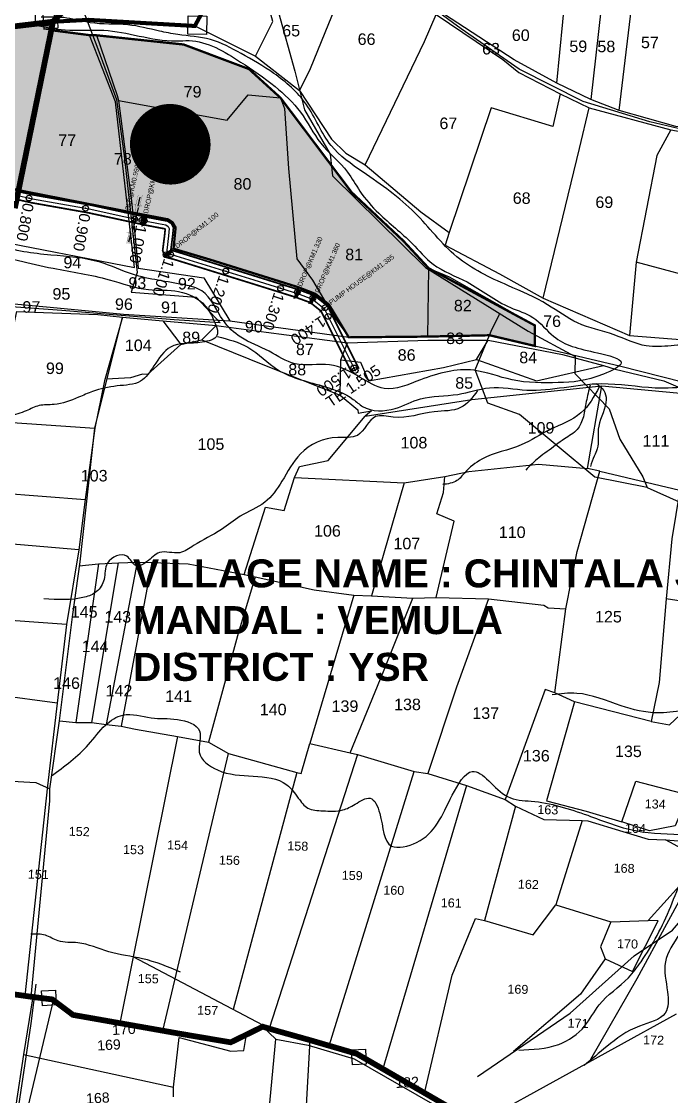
# Model space of a CAD drawing. Header units: inches. Extents: x 204181 to 273365, y 1587708 to 1600456.
# Drawn here: x 207552 to 208681, y 1594614 to 1596483 of the extents above; entities that cross this region are included whole.
import ezdxf
from ezdxf.enums import TextEntityAlignment as Align

# ---------------------------------------------------------------- set-up
doc = ezdxf.new("R2010")
doc.units = ezdxf.units.IN
doc.header["$LTSCALE"] = 15
doc.header["$MEASUREMENT"] = 0
doc.header["$PDMODE"] = 32
doc.header["$PDSIZE"] = 10
doc.linetypes.add('ACAD_ISO02W100', pattern=[15, 12, -3])
doc.linetypes.add('HIDDEN2', pattern=[0.1875, 0.125, -0.0625])
for name, color, linetype in [('BOUNDRY STONES', 240, 'Continuous'), ('CANAL1', 7, 'Continuous'), ('CSMark', 72, 'Continuous'), ('PLOT NOS', 7, 'Continuous'), ('PLOTS', 7, 'Continuous'), ('PLOTS NO', 7, 'Continuous'), ('ROADS', 1, 'Continuous'), ('STREAMS', 4, 'Continuous'), ('STRUCTURE', 5, 'Continuous'), ('TEXT', 1, 'Continuous'), ('text2', 7, 'Continuous'), ('VILLAGE BOUNDARY STONES', 1, 'Continuous'), ('VILLAGE BOUNDRY', 5, 'Continuous'), ('WUA-16', 3, 'Continuous')]:
    doc.layers.add(name, color=color, linetype=linetype)
doc.styles.get("Standard").update_dxf_attribs({"font": 'arial.ttf'})
doc.dimstyles.get("Standard").update_dxf_attribs({"dimtxt": 0.18, "dimasz": 0.18, "dimexe": 0.18, "dimexo": 0.0625, "dimgap": 0.09, "dimtad": 0, "dimtih": 1, "dimtoh": 1, "dimdec": 4, "dimzin": 0, "dimdsep": 46, "dimtxsty": 'Standard', "dimcen": 0.09, "dimadec": 0, "dimazin": 0, "dimtfac": 1, "dimtdec": 4, "dimtofl": 0, "dimtmove": 0, "dimatfit": 3, "dimfxl": 1, "dimtolj": 1, "dimtzin": 0, "dimarcsym": 0})

# ---------------------------------------------------------------- blocks, each defined once
blk = doc.blocks.new('DROP')
h = blk.add_hatch()
h.set_pattern_fill('ANSI31', color=1, scale=10, angle=45)
h.set_pattern_definition([(90, (-324.4107, -25.7687), (-1.25, 0), [])])
h.paths.add_polyline_path([(-9.9, -4.3), (-13.8, 4.1), (13.8, 4.1), (10.2, -4.3)])
at = {"layer": 'STRUCTURE', "color": 5, "const_width": 0.49}
blk.add_lwpolyline([(-9.9, -4.3), (-13.8, 4.1), (13.8, 4.1), (10.2, -4.3), (-9.9, -4.3)], dxfattribs=at)
at = {"layer": 'STRUCTURE', "color": 5}
blk.add_circle((0, 0), 1.33, dxfattribs=at)
blk = doc.blocks.new('SLB')
at = {"layer": 'STRUCTURE'}
h = blk.add_hatch(dxfattribs=at)
h.set_pattern_fill('DOTS', color=6, scale=20, angle=320.3722, style=0)
h.set_pattern_definition([(320.372247934, (-159.4327, -72.9564), (1.2786241598, 0.5641323054), [0, -1.25])])
h.paths.add_polyline_path([(769699.5, 1706871.1), (769699.5, 1706861.1), (769729.1, 1706861.1), (769732.1, 1706863.1), (769792.1, 1706863.1), (769795.1, 1706861.1), (769824.7, 1706861.1), (769824.7, 1706871.1), (769795.1, 1706871.1), (769792.1, 1706869.1), (769732.1, 1706869.1), (769729.1, 1706871.1)])
at = {"layer": 'STRUCTURE', "color": 6, "linetype": 'ACAD_ISO02W100', "ltscale": 0.5, "const_width": 0.5}
for points in [[(769699.5, 1706871.1), (769729.1, 1706871.1)], [(769795.1, 1706871.1), (769824.7, 1706871.1)], [(769699.5, 1706861.1), (769729.1, 1706861.1)], [(769795.1, 1706861.1), (769824.7, 1706861.1)]]:
    blk.add_lwpolyline(points, dxfattribs=at)
at = {"layer": 'STRUCTURE', "color": 6, "const_width": 0.628}
for points in [[(769726.1, 1706877.1), (769726.1, 1706873.1), (769732.1, 1706869.1), (769792.1, 1706869.1), (769798.1, 1706873.1), (769798.1, 1706877.1)], [(769726.1, 1706855.1), (769726.1, 1706859.1), (769732.1, 1706863.1), (769792.1, 1706863.1), (769798.1, 1706859.1), (769798.1, 1706855.1)]]:
    blk.add_lwpolyline(points, dxfattribs=at)
at = {"layer": 'STRUCTURE', "color": 6}
blk.add_lwpolyline([(769732.1, 1706863.1), (769792.1, 1706863.1)], dxfattribs=at)
blk.add_lwpolyline([(769732.1, 1706863.1), (769792.1, 1706863.1)], dxfattribs=at)
at = {"layer": 'STRUCTURE', "color": 0}
blk.add_circle((769762.1, 1706866.1), 1.24, dxfattribs=at)
for points in [[(769703.8, 1706866), (769726.7, 1706866)], [(769818.6, 1706865.8), (769795.7, 1706865.8)]]:
    blk.add_leader(points, dimstyle='Standard', override={"dimasz": 10, "dimgap": 0.09, "dimtad": 0}, dxfattribs=at)

msp = doc.modelspace()

# ---------------------------------------------------------------- hatches: boundary and pattern name
at = {"layer": 'PLOTS NO', "true_color": 0xcd6928}
h = msp.add_hatch(color=32, dxfattribs=at)
h.dxf.hatch_style = 1
h.paths.add_polyline_path([(207127.5, 1596153.5), (207145.6, 1596235.3), (207207, 1596446.3), (207260.1, 1596439.2), (207312.5, 1596447.4), (207363.9, 1596450), (207402.6, 1596455.4), (207445.1, 1596459.2), (207480.9, 1596447), (207509.9, 1596467.9), (207527.7, 1596472.8), (207606.5, 1596482.2), (207603.5, 1596467.5), (207669.8, 1596458.9), (207682.3, 1596458.6), (207833.5, 1596442.6), (207947, 1596399.9), (208001.8, 1596349.9), (208125.4, 1596185.6), (208215.2, 1596101.3), (208259.5, 1596053.5), (208443.8, 1595954.2), (208443.7, 1595918.6), (208365, 1595937.2), (208257.6, 1595934.9), (208120.4, 1595933.6), (208086.2, 1595990.4), (208062.4, 1596009.1), (208031.8, 1596021), (207878.7, 1596068.9), (207815.9, 1596087.6), (207819.5, 1596124.5), (207814.5, 1596133.4), (207806.6, 1596138.6), (207747.3, 1596149.9), (207552.4, 1596188.2), (207537.9, 1596191.4), (207460, 1596198.7), (207412.9, 1596205.6), (207392.5, 1596206.5), (207378.5, 1596205.2), (207338.8, 1596194.7), (207256.2, 1596177.2), (207207.9, 1596168.4), (207174.4, 1596163.8)])
at = {"layer": 'text2'}
h = msp.add_hatch(dxfattribs=at)
h.set_pattern_fill('ANSI31', color=5)
h.set_pattern_definition([(45, (16946.77221, -16409.45469), (-0.088388347648, 0.088388347648), [])])
edge = h.paths.add_edge_path()
edge.add_arc((207810.2, 1596269.2), 69.1, 0, 360)
h.paths.add_polyline_path([(207731.5, 1596238.1), (207888.9, 1596238.1), (207888.9, 1596300.2), (207731.5, 1596300.2)], flags=9)

# ---------------------------------------------------------------- linework, layer by layer
at = {"layer": 'BOUNDRY STONES'}
for points in [[(207576.5, 1596507.2), (207609, 1596506.4), (207608.2, 1596474.7), (207575.7, 1596475.5)], [(207841.4, 1596492.4), (207873.9, 1596491.6), (207873.1, 1596460), (207840.7, 1596460.8)]]:
    msp.add_lwpolyline(points, close=True, dxfattribs=at)
at = {"layer": 'CANAL1', "color": 200, "linetype": 'ByBlock', "ltscale": 40, "const_width": 3}
for points in [[(207539, 1596174.3), (207569.5, 1596167.5), (207667.8, 1596150.1), (207727.9, 1596137.1), (207763.6, 1596129.4), (207767.5, 1596128.6), (207788.7, 1596124.5), (207800.1, 1596122.4), (207801.4, 1596121.6), (207801.4, 1596121.5), (207800.4, 1596110.9), (207797, 1596084.4), (207799.2, 1596077.9), (207804.8, 1596072.2), (207817.7, 1596068.8), (207953.4, 1596026.7), (208028.7, 1596003.1), (208053.7, 1595993.9), (208072.2, 1595979.2), (208125.3, 1595872.8)], [(207541.2, 1596188.1), (207572.3, 1596181.2), (207670.5, 1596163.8), (207730.9, 1596150.8), (207766.5, 1596143.1), (207770.3, 1596142.3), (207791.3, 1596138.3), (207805.3, 1596135.7), (207812.1, 1596131.4), (207815.8, 1596124.3), (207814.3, 1596109.3), (207811.3, 1596085.9), (207811.5, 1596085.4), (207812.1, 1596084.8), (207821.6, 1596082.3), (207957.6, 1596040), (208033.3, 1596016.4), (208060.7, 1596006.3), (208083.3, 1595988.2), (208137.8, 1595879.1)]]:
    msp.add_lwpolyline(points, dxfattribs=at)
at = {"layer": 'CANAL1', "color": 1, "ltscale": 4}
msp.add_lwpolyline([(207540.1, 1596181.2), (207570.9, 1596174.3), (207669.2, 1596156.9), (207729.4, 1596143.9), (207765.1, 1596136.3), (207768.9, 1596135.4), (207790, 1596131.4), (207802.7, 1596129.1), (207806.8, 1596126.5), (207808.6, 1596122.9), (207807.4, 1596110.1), (207804.2, 1596085.1), (207805.3, 1596081.7), (207808.4, 1596078.5), (207819.7, 1596075.5), (207955.5, 1596033.4), (208031, 1596009.7), (208057.2, 1596000.1), (208077.7, 1595983.7), (208131.5, 1595875.9)], dxfattribs=at)
at = {"layer": 'PLOTS'}
for points in [[(207926.4, 1596612.4), (207993.9, 1596568.1), (208038.8, 1596552.9), (208115.8, 1596554.7), (208272, 1596494.8), (208388.1, 1596416.3), (208416.1, 1596394), (208487.4, 1596357.1), (208538.1, 1596332.5), (208679.7, 1596294.1), (208810.4, 1596270.9), (208944.6, 1596231.4)], [(209856.2, 1595880.8), (209745.9, 1595889.9), (209665.1, 1595909.9), (209649.6, 1595910.3), (209554, 1595949), (209475.9, 1595977.8), (209406.9, 1596058.7), (209266.5, 1596101.5), (209243.3, 1596105.9), (209181.1, 1596138.2), (209096.3, 1596175.6), (208949.8, 1596242.2), (208867.7, 1596277), (208688.7, 1596300), (208590, 1596327.8), (208541, 1596347.2), (208482.1, 1596375.4), (208407.9, 1596416), (208273.2, 1596503.4), (208120.3, 1596565.8), (208038.5, 1596563.9), (207931.2, 1596619.5)], [(207958.3, 1596422.3), (207988.5, 1596482.7), (207974.6, 1596534.8), (207993.9, 1596568.1)], [(208115.8, 1596554.7), (208053.5, 1596400.3), (208034.8, 1596362.5)], [(208590, 1596327.8), (208616.7, 1596550.5)], [(208482.1, 1596375.4), (208497.6, 1596535.8)], [(208562.8, 1596542.9), (208541, 1596347.2)], [(208149.1, 1596233.2), (208251.9, 1596447.6), (208272, 1596494.8)], [(207852.9, 1596474.8), (207958.3, 1596422.3), (208034.8, 1596362.5), (208090.3, 1596278.3), (208115.4, 1596253.8), (208149.1, 1596233.2), (208245.5, 1596151.9), (208294.9, 1596115.7), (208287.9, 1596093.9), (208382.3, 1596044.2), (208458, 1596001.9), (208608.1, 1595936.5), (208814.2, 1595920.3), (208944.2, 1595916.2), (208945, 1596009.2), (208959.6, 1596114), (208944.6, 1596231.4)], [(208443.7, 1595918.6), (208443.8, 1595954.2), (208295.1, 1596038.2), (208259.5, 1596053.5), (208215.2, 1596101.3), (208125.4, 1596185.6), (208001.8, 1596349.9), (207947, 1596399.9), (207833.5, 1596442.6), (207682.3, 1596458.6), (207669.8, 1596458.9), (207589.9, 1596469.2)], [(207748.1, 1596055.2), (207715.3, 1596342.7), (207669.8, 1596458.9)], [(207682.3, 1596458.6), (207718.2, 1596354.2), (207720.1, 1596345.4), (207743, 1596170.7), (207754.3, 1596053.8), (207868.7, 1596036.8), (207914, 1595962.3)], [(207720.1, 1596345.4), (207909.3, 1596311.1), (207945.5, 1596355.3), (208001.8, 1596349.9), (208008.9, 1596331.3), (208015.9, 1596227.3), (208030.1, 1596070.3), (208057.5, 1596032.7), (208095.5, 1595968.1), (208120.4, 1595933.6)], [(208487.4, 1596357.1), (208474.8, 1596300.3), (208367.8, 1596332.8), (208294.9, 1596115.7)], [(208458, 1596001.9), (208521.1, 1596262), (208538.1, 1596332.5)], [(208679.7, 1596294.1), (208655.6, 1596249.7), (208619.9, 1596064.1)], [(207490.7, 1596104.7), (207748.1, 1596055.2)], [(208945, 1596009.2), (208927.6, 1595975.8), (208878.7, 1595979.8), (208753.6, 1596028.4), (208619.9, 1596064.1), (208608.1, 1595936.5)], [(208257.6, 1595934.9), (208259.5, 1596053.5)], [(207431.9, 1595995.4), (207439.4, 1596001), (207613.6, 1595985.1), (207728.9, 1595973.7), (207914, 1595962.3), (208120.4, 1595933.6), (208257.6, 1595934.9), (208363.9, 1595937.4), (208443.7, 1595918.6), (208593.1, 1595883.7), (208700.3, 1595856.1), (208722.6, 1595847.9), (208750.7, 1595835.7), (208860.4, 1595845.3), (208947.1, 1595835.7), (208944.2, 1595916.2)], [(207543, 1595978.6), (207501.4, 1595788.1), (207679.2, 1595775.6)], [(207543, 1595978.6), (207684.6, 1595973.3), (207727.1, 1595968.6), (207797.3, 1595962.4), (207889.7, 1595953.9), (207976.8, 1595942.7), (208117.9, 1595923.9), (208257.6, 1595928.8), (208362.5, 1595928.6), (208491.5, 1595903.7), (208563.1, 1595884.4), (208583.1, 1595878.4), (208667.7, 1595858.1), (208692.1, 1595847.3)], [(207727.1, 1595968.6), (207696.1, 1595858.1), (207679.2, 1595775.6), (207662.1, 1595651.7), (207651.3, 1595564.1), (207630, 1595434.6), (207614, 1595297.7), (207596.9, 1595154), (207557.7, 1594788.9)], [(207568.5, 1594787.4), (207600.7, 1595127.8), (207600.9, 1595148.5), (207617.9, 1595267.1), (207640.6, 1595447.5), (207653.4, 1595543.3), (207679.2, 1595775.6), (207727.1, 1595968.6)], [(207797.3, 1595962.4), (207828.4, 1595921.3), (207770.6, 1595868.7), (207761.7, 1595869.4), (207741.3, 1595863.4), (207699.3, 1595861.1)], [(207828.4, 1595921.3), (207864.8, 1595929.3), (207889.7, 1595953.9)], [(207864.8, 1595929.3), (207973.9, 1595885.3), (208105.2, 1595832.8), (208136.2, 1595807.3), (208136.5, 1595802), (208159.8, 1595805.9), (208148.8, 1595796.3)], [(208105.2, 1595832.8), (208106.6, 1595894.3), (208117.9, 1595923.9)], [(208106.6, 1595894.3), (208141, 1595890.6), (208154.8, 1595857.7), (208284.8, 1595880.9), (208342.3, 1595894.8), (208362.5, 1595928.6)], [(208342.3, 1595894.8), (208446.8, 1595858.2), (208563.1, 1595884.4)], [(207651.8, 1595536.6), (207685.8, 1595539.6), (207720.3, 1595541.9), (207752.5, 1595542.6), (207778.4, 1595542.2), (207841.5, 1595539.7), (207938.9, 1595521.2), (207957.6, 1595517.3), (208060.4, 1595494.9), (208128.9, 1595485.6), (208160, 1595484.4), (208231.6, 1595480.3), (208272, 1595481.5), (208363, 1595479.3), (208459.2, 1595468.3), (208466.7, 1595463.3), (208497.5, 1595461.5), (208517, 1595561.4), (208556.5, 1595700.9), (208535.1, 1595705.6), (208560.3, 1595849.4), (208690.3, 1595837.4), (208751.9, 1595825.4)], [(207938.9, 1595521.2), (207975.7, 1595638.2), (208008.3, 1595632.6), (208025.9, 1595690), (208034.9, 1595708.8), (208084.5, 1595719.3), (208148.8, 1595796.3), (208334.4, 1595825.4), (208560.3, 1595849.4)], [(208025.9, 1595690), (208216.6, 1595680.7), (208287.5, 1595691.5), (208328.7, 1595700.4), (208449.9, 1595713.3), (208535.1, 1595705.6)], [(208272, 1595481.5), (208303.6, 1595614.1), (208273.3, 1595626.8), (208284.8, 1595663.9), (208287.5, 1595691.5)], [(208556.5, 1595700.9), (208695.5, 1595667.7), (208737.1, 1595662.9)], [(207363.1, 1595675.1), (207662.1, 1595651.7)], [(208216.6, 1595680.7), (208160, 1595484.4)], [(208695.5, 1595667.7), (208681.6, 1595583.3), (208671.7, 1595479.3), (208659.6, 1595333.6), (208646, 1595265.9), (208512.8, 1595300.2), (208478.2, 1595315.6), (208497.5, 1595461.5)], [(207651.3, 1595564.1), (207353.4, 1595589.6)], [(207685.8, 1595539.6), (207646.1, 1595263.8)], [(207673.8, 1595263.8), (207720.3, 1595541.9)], [(207752.5, 1595542.6), (207698.9, 1595260.6)], [(207778.4, 1595542.2), (207725.1, 1595257.7)], [(207957.6, 1595517.3), (207926.9, 1595414.7), (207876.8, 1595229.6)], [(208128.9, 1595485.6), (208052.9, 1595227.4)], [(208122.7, 1595211.5), (208180.7, 1595353), (208231.6, 1595480.3)], [(208363, 1595479.3), (208307.7, 1595325.3), (208257.7, 1595175.2)], [(208845.7, 1595451.8), (208671.7, 1595479.3)], [(207630, 1595434.6), (207346.5, 1595454.8)], [(208512.8, 1595300.2), (208464, 1595128.1), (208532.8, 1595110.2), (208594.6, 1595091.6), (208619.2, 1595162.3), (208710.2, 1595138.1), (208755.2, 1595280.2), (208771.2, 1595305.5), (208832.8, 1595383.1)], [(207614, 1595297.7), (207509.7, 1595311.4), (207440.8, 1595314.4), (207342.5, 1595325.5)], [(208478.2, 1595315.6), (208461.4, 1595321.3), (208392.1, 1595130.2)], [(208646, 1595265.9), (208677.7, 1595260), (208713.5, 1595293.4), (208750.5, 1595283.3), (208775.3, 1595293.3), (208904.2, 1595268.4)], [(207617.9, 1595267.1), (207646.1, 1595263.8), (207673.8, 1595263.8), (207698.9, 1595260.6), (207725.1, 1595257.7), (207749.7, 1595252.6), (207823, 1595239.6), (207876.8, 1595229.6), (207911.4, 1595209.9), (208029.9, 1595177.4), (208037.8, 1595175.3), (208052.9, 1595227.4), (208122.7, 1595211.5), (208135.8, 1595208.2), (208233.7, 1595179.1), (208257.7, 1595175.2), (208325.1, 1595154.4), (208392.1, 1595130.2), (208409.9, 1595118.5), (208459.2, 1595095.2), (208526, 1595093.9), (208535.7, 1595093.3), (208596.5, 1595074.5), (208640.8, 1595061.4), (208670.8, 1595059.9), (208707.6, 1595057.4)], [(207823, 1595239.6), (207722.5, 1594741.5)], [(207797.3, 1594728.3), (207911.4, 1595209.9)], [(208135.8, 1595208.2), (207981.9, 1594732)], [(207337.3, 1595175.8), (207483.3, 1595165.1), (207576.4, 1595159.5), (207600.9, 1595148.5)], [(208029.9, 1595177.4), (207919.4, 1594765)], [(208086.3, 1594702.2), (208233.7, 1595179.1)], [(208325.1, 1595154.4), (208179.3, 1594662.1)], [(208710.2, 1595138.1), (208687.5, 1595084.4), (208642.8, 1595075.7), (208594.6, 1595091.6)], [(208409.9, 1595118.5), (208356.2, 1594919.6)], [(208526, 1595093.9), (208480.1, 1594947.2)], [(208252, 1594620), (208300, 1594824.6), (208340.8, 1594923.5), (208356.2, 1594919.6), (208440.5, 1594895.2), (208480.1, 1594947.2), (208575.5, 1594917.3), (208640.6, 1594919.6), (208695.2, 1594980.4), (208724.7, 1595019.4), (208721.3, 1595032.8), (208670.8, 1595059.9)], [(208540.8, 1594679.1), (208621.2, 1594819), (208672.9, 1594913.9), (208698.1, 1594959.7)], [(208575.5, 1594917.3), (208557.8, 1594874.1), (208565.6, 1594853.2), (208523.2, 1594791.7), (208406.6, 1594691.9)], [(208565.6, 1594853.2), (208613.2, 1594831.2), (208657.7, 1594919.3), (208640.6, 1594919.6)], [(207571.4, 1594787.1), (207555.4, 1594686.8), (207541.9, 1594599), (207532.3, 1594518.2), (207491.1, 1594522.4), (207442.4, 1594525.6), (207455.4, 1594731.2), (207459, 1594798.7)], [(208689.1, 1594757), (208367.7, 1594580)], [(207985.7, 1594371), (208067.7, 1594398.1), (208039.6, 1594463.7), (207976.1, 1594458.7), (207972.1, 1594485.2), (207993.6, 1594713.8), (207970.8, 1594735.3)], [(207815.6, 1594613.5), (207815.7, 1594629.9), (207825.5, 1594716.6), (207915.4, 1594693), (207938, 1594693.9), (207942.6, 1594721.6)], [(207993.6, 1594713.8), (208049.9, 1594703.3), (208129.6, 1594679.3), (208293.2, 1594585.5), (208381.5, 1594560.5)], [(208293.2, 1594585.5), (208269.6, 1594537), (208039.6, 1594463.7), (208053.4, 1594711.8)], [(207555.4, 1594686.8), (207815.7, 1594629.9)]]:
    msp.add_lwpolyline(points, dxfattribs=at)
at = {"layer": 'ROADS'}
for points in [[(209894.8, 1595873.3), (209795.3, 1595882.4), (209669.2, 1595900.4), (209516.3, 1595951), (209474.4, 1595960.9), (209402.6, 1595999.4), (209355.3, 1596037.8), (209176.3, 1596127.7), (209063.3, 1596180.9), (208959.4, 1596227.1), (208877.4, 1596264), (208800.7, 1596277.7), (208692.8, 1596296.5), (208643.3, 1596308.4), (208527.6, 1596343.3), (208416.2, 1596399.7), (208315.6, 1596469.6), (208276.6, 1596498.1), (208123.2, 1596558.4), (208057.5, 1596556.6), (208038.2, 1596559.1), (207977.8, 1596587.9), (207913.4, 1596626)], [(207653.4, 1596515.7), (207684.3, 1596435.2), (207716.7, 1596347.1), (207730.5, 1596244.6), (207752.8, 1596046.2), (207742.2, 1596012), (207855.1, 1596003.7), (207896.9, 1595958.7), (207817.2, 1595964), (207711, 1595972.6), (207621.9, 1595980.1), (207510.1, 1595988.2), (207384, 1595998.9)], [(207998.3, 1596498.1), (208026.7, 1596396.3), (208043.7, 1596329.2), (208087.8, 1596251.8), (208092, 1596214.1), (208253.5, 1596054.8), (208431.9, 1595944.5), (208513.6, 1595900.2), (208513.4, 1595870.8), (208572.8, 1595809.1), (208591.3, 1595756.8), (208631.3, 1595691), (208638.9, 1595672.5), (208694.6, 1595647.9)], [(208638.9, 1595672.5), (208547.9, 1595690.7), (208417.2, 1595799.6), (208361.8, 1595819.4), (208339.7, 1595877.3), (208368, 1595944.5), (208382.1, 1595973.8)], [(208344.3, 1594648.9), (208504.9, 1594758.8), (208616.1, 1594858.4), (208683, 1594903.1), (208850.9, 1595098.4), (208974.2, 1595178.8), (209036.6, 1595186.4), (209116.1, 1595157.3)], [(207535.1, 1594374.5), (207562.9, 1594533.9), (207547.3, 1594597.5), (207568.4, 1594740.6), (207577.5, 1594809.3)], [(207554.5, 1594559.4), (207608.1, 1594782.9)]]:
    msp.add_lwpolyline(points, dxfattribs=at)
at = {"layer": 'STREAMS'}
for points in [[(208428, 1596707.6), (208491.2, 1596679.5), (208575.9, 1596661.5), (208641.3, 1596643.4), (208711.7, 1596590.1), (208747.4, 1596546.7), (208752.1, 1596480.8), (208755.8, 1596434.3), (208757, 1596401.9), (208757.3, 1596375.3)], [(207575.4, 1596476.7), (207627.5, 1596468), (207694.6, 1596467.3), (207756, 1596457.4), (207820.7, 1596448.8), (207842.9, 1596449.4), (207932.4, 1596412.2), (207992.2, 1596369.6), (208036.3, 1596325.2), (208071.7, 1596271.2), (208118.1, 1596220.8), (208139.7, 1596187.8), (208172.4, 1596149.3), (208230.5, 1596096.7), (208266.9, 1596060.8), (208325.9, 1596029.8), (208401.2, 1595985.4), (208440.3, 1595968), (208476.2, 1595935.5), (208552.6, 1595906.6), (208593.7, 1595889.4), (208562.9, 1595869.4), (208484.1, 1595854.8), (208404, 1595859.8), (208337.5, 1595876.3), (208245.2, 1595859.8), (208181.8, 1595844.9), (208140.1, 1595864), (208087.1, 1595885.8), (208027, 1595887.5), (207982.1, 1595909.3), (207932.8, 1595933.9), (207902.1, 1595963.2), (207865, 1596014.4), (207835.5, 1596024.6), (207744.6, 1596043.3), (207688.5, 1596064), (207602.6, 1596076.7), (207511, 1596095), (207472.8, 1596115)], [(209855.1, 1595881), (209823.4, 1595876.2), (209802.3, 1595865.1), (209766.3, 1595852.7), (209724.2, 1595832.9), (209666.4, 1595842.3), (209610.8, 1595848.4), (209578.7, 1595848.1), (209541.5, 1595869.5), (209482.8, 1595942.7), (209424.4, 1595957.4), (209361.4, 1595955.1), (209313.3, 1595967.4), (209238.2, 1595965.1), (209178.6, 1595967.4), (209126, 1595967.3), (209067.4, 1595939.1), (208998.2, 1595922.7), (208959.6, 1595906.2), (208911.2, 1595907.7), (208857.1, 1595915.3), (208787.2, 1595904), (208723.9, 1595919.2), (208637.3, 1595918.8), (208581.7, 1595937.9), (208517.9, 1595958.6), (208465.8, 1595990.3), (208396.6, 1596023.8), (208307.9, 1596073.8), (208235.3, 1596150), (208145.1, 1596220.7), (208089.5, 1596267.2), (208046.5, 1596338.7), (207990, 1596392.5), (207933.2, 1596427.1), (207880.2, 1596451.4), (207823.2, 1596459.9), (207791.4, 1596466), (207736.3, 1596476.7), (207670.8, 1596480.5), (207630.6, 1596488.6), (207585.9, 1596490.1)], [(207470.2, 1596087), (207546.3, 1596067.1), (207606.5, 1596053.7), (207704, 1596033.7), (207772.6, 1596016.6), (207824.7, 1596013.3), (207870.4, 1595989.2), (207885, 1595965), (207891.4, 1595936.6), (207865.9, 1595925.2), (207810.9, 1595916.7), (207781.8, 1595884.1), (207758.7, 1595857.5), (207717.9, 1595849.1), (207675.1, 1595839.3), (207651, 1595829.5), (207608.3, 1595816.8), (207582.4, 1595814.9), (207560, 1595805.9), (207530.3, 1595796.5)], [(207892, 1595935.1), (207945.2, 1595916.3), (207997.4, 1595877.2), (208079.4, 1595847.8), (208128.2, 1595825.7), (208144.5, 1595813.4), (208201.2, 1595810), (208245.1, 1595826.7), (208309.6, 1595834.5), (208364.7, 1595845.8), (208429.7, 1595842), (208559.3, 1595853.2), (208652.9, 1595846.1), (208772.2, 1595852.5), (208830.3, 1595853.7), (208922, 1595848.9), (208979.2, 1595845.5), (209027, 1595892.9), (209069.7, 1595906.2), (209146.9, 1595927.9), (209200.5, 1595937.6), (209266.8, 1595912.8), (209333.1, 1595895.6), (209373.6, 1595866.9), (209417.9, 1595852.9), (209503.7, 1595796.3), (209597.3, 1595754.3), (209694.6, 1595774.3), (209790.7, 1595805.2), (209829.8, 1595841), (209835.1, 1595879.2)], [(208344.2, 1595841.3), (208314.7, 1595811.4), (208268.9, 1595804.2), (208197.4, 1595794.7), (208167, 1595795.8), (208135.4, 1595763.2), (208101.1, 1595759.7), (208036.4, 1595730.9), (208004.1, 1595683.3), (207974.3, 1595646.8), (207931.8, 1595622.6), (207899, 1595599.5), (207850.8, 1595571.5), (207826.6, 1595559.2), (207791.6, 1595559.6), (207769.1, 1595543.2), (207750.5, 1595536.7), (207734.8, 1595553.2), (207701.4, 1595541.1), (207695.2, 1595512.8), (207682.2, 1595491.5), (207661.3, 1595481.9), (207590.4, 1595479)], [(208555.7, 1595847.3), (208523.8, 1595802.1), (208469.7, 1595772.9), (208420, 1595746.8), (208351.5, 1595721.7), (208321.8, 1595698.2), (208308.3, 1595684.5), (208283.6, 1595677.7)], [(208539.8, 1595850.2), (208533.1, 1595821.9), (208517.1, 1595773.2), (208495.3, 1595757.2), (208464.8, 1595734.9), (208450.6, 1595724.4), (208427.8, 1595702.7)], [(208550.9, 1595853.2), (208563.4, 1595841.3), (208567.6, 1595825.6), (208554.6, 1595779.1), (208553.8, 1595757.7), (208552, 1595739.8), (208546.8, 1595727.1), (208540.1, 1595709.3)], [(209011.8, 1595206.1), (208967, 1595226), (208931.1, 1595253.9), (208846.6, 1595287.7), (208778, 1595299.4), (208700.6, 1595285.4), (208656.3, 1595280.6), (208593.6, 1595293.3), (208516.5, 1595314.7), (208474, 1595312.2)], [(209736.3, 1594661.7), (209669.3, 1594705.3), (209612.6, 1594743.5), (209535.4, 1594774.6), (209460.9, 1594822.2), (209359.8, 1594907.2), (209262.9, 1594993.3), (209225.7, 1595050.3), (209178.1, 1595087.7), (209134.7, 1595124.6), (209055.5, 1595161), (208978.1, 1595153.6), (208904.8, 1595105.8), (208856.7, 1595062.8), (208807.6, 1595025.8), (208794.4, 1594987.9), (208747.3, 1594957.9), (208694.9, 1594896.2), (208670.4, 1594847.8), (208674.1, 1594795.9), (208670.3, 1594759), (208625.3, 1594736.4), (208568.6, 1594700.6), (208529.3, 1594667.7)], [(208415.7, 1594694.6), (208485.1, 1594704.6), (208530.2, 1594736.3), (208555.4, 1594773.2), (208606.4, 1594820.5), (208628.1, 1594848.1), (208679.7, 1594944.3), (208735.8, 1595030.3), (208772.7, 1595043), (208795.2, 1595060.3)], [(207828.2, 1594830.2), (207762.1, 1594853.4), (207703.4, 1594865.4), (207649.7, 1594881.1), (207615.2, 1594884.4), (207593.2, 1594894.2), (207567.7, 1594896.1)]]:
    msp.add_spline(points, degree=3, dxfattribs=at)
msp.add_open_spline([(207603.9, 1595171.2), (207615.2, 1595179.5), (207637.8, 1595196.3), (207670.1, 1595225.5), (207693.1, 1595258.7), (207731.5, 1595284.4), (207776.9, 1595268.7), (207819.2, 1595273.1), (207872.2, 1595256.6), (207851, 1595206.9), (207898.7, 1595173), (207951.7, 1595171.5), (208008.6, 1595166.7), (208031.2, 1595134.7), (208048, 1595111.5), (208078.4, 1595110.7), (208107.4, 1595108.6), (208132, 1595121.8), (208160.9, 1595141.4), (208181, 1595095.2), (208179.8, 1595037.8), (208267.4, 1595059.3), (208286.8, 1595117.3), (208338.9, 1595206), (208383.8, 1595128.5), (208457.5, 1595128.6), (208531.5, 1595105.6), (208617.7, 1595070.4), (208694.2, 1595070.3), (208751.7, 1595067.2), (208820.1, 1595044), (208860.4, 1595156.6), (208942.3, 1595194.6), (209029.2, 1595216.6), (209082, 1595180.9), (209156.4, 1595133.1), (209227.1, 1595083.6), (209279.7, 1594997.9), (209347.5, 1594975.7), (209368, 1594927.2), (209403.4, 1594896.5), (209458, 1594849.6), (209524, 1594802), (209600.2, 1594761), (209652.5, 1594737.1), (209703.1, 1594717.2), (209728.6, 1594704.4), (209743.5, 1594696.5)], degree=3, knots=[0, 0, 0, 0, 5.377773, 10.802851, 16.539752, 20.964531, 27.283174, 33.14546, 38.647204, 43.390207, 49.027977, 57.087086, 64.782109, 68.691233, 71.783743, 75.124058, 79.620081, 82.604251, 86.191848, 90.169542, 97.910334, 103.505945, 116.655745, 123.570578, 133.173417, 138.52526, 151.472011, 162.598078, 173.998689, 180.155994, 185.187518, 198.971733, 214.027705, 220.016631, 232.139594, 236.105144, 254.338088, 264.446413, 273.558731, 279.310502, 283.629682, 291.388084, 306.975189, 314.651234, 324.550151, 329.023233, 335.481794, 335.481794, 335.481794, 335.481794], dxfattribs=at)
at = {"layer": 'text2', "color": 5, "linetype": 'Continuous', "const_width": 2}
msp.add_lwpolyline([(208085.6, 1595990.4), (208069.4, 1595977.1)], dxfattribs=at)
at = {"layer": 'text2'}
msp.add_lwpolyline([(207981.9, 1594732), (207745.7, 1594856.7)], dxfattribs=at)
at = {"layer": 'text2', "color": 2, "linetype": 'Continuous'}
for p in [(207564.8, 1596175.7), (207663.2, 1596158), (207761, 1596137.1), (207810.9, 1596077.8), (207906.6, 1596048.6), (208002, 1596018.8), (208084.6, 1595969.9), (208129.3, 1595880.4), (208131.5, 1595875.9)]:
    msp.add_point(p, dxfattribs=at)
at = {"layer": 'text2', "color": 3, "linetype": 'Continuous'}
for p in [(207748, 1596139, 41), (207765, 1596136, 40), (207803, 1596077, 39), (208031, 1596012, 38), (208058, 1596002, 37), (208079, 1595985, 36)]:
    msp.add_point(p, dxfattribs=at)
at = {"layer": 'VILLAGE BOUNDARY STONES'}
for points in [[(207589.6, 1596495.5), (207613.5, 1596496.8), (207614.9, 1596470.9), (207591.1, 1596469.5)], [(207586.7, 1594797.7), (207610.6, 1594799), (207612.1, 1594773.1), (207588.2, 1594771.7)], [(208125.3, 1594694.9), (208149.2, 1594696.3), (208150.7, 1594670.3), (208126.8, 1594668.9)]]:
    msp.add_lwpolyline(points, close=True, dxfattribs=at)
at = {"layer": 'VILLAGE BOUNDRY', "color": 5, "linetype": 'HIDDEN2', "ltscale": 20}
for points in [[(207931.2, 1596619.5, 7, 7, 0), (207852.9, 1596474.8, 7, 7, 0), (207667.9, 1596485.5, 7, 7, 0), (207606.5, 1596482.2, 8, 8, 0), (207540.2, 1596157.9, 8, 8, 0)], [(207512.3, 1594795.2, 8, 8, 0), (207571.8, 1594786.9, 8, 8, 0), (207605.3, 1594782.7, 8, 8, 0), (207641.1, 1594755.8, 8, 8, 0), (207828.4, 1594722.8, 8, 8, 0), (207915.2, 1594708.1, 8, 8, 0), (207970.8, 1594735.3, 8, 8, 0), (207995.9, 1594727.9, 8, 8, 0), (208053.4, 1594711.8, 8, 8, 0), (208134.2, 1594688.2, 8, 8, 0), (208297.4, 1594593.8, 8, 8, 0)]]:
    msp.add_lwpolyline(points, format="xyseb", dxfattribs=at)
at = {"layer": 'VILLAGE BOUNDRY', "linetype": 'HIDDEN2', "ltscale": 20, "const_width": 10}
for points in [[(207527.7, 1596472.8), (207606.5, 1596482.2), (207670.9, 1596548.7), (207606.5, 1596482.2), (207603.5, 1596467.5), (207540.2, 1596157.9)], [(207512.3, 1594795.2), (207571.8, 1594786.9), (207605.3, 1594782.7), (207641.1, 1594755.8), (207828.4, 1594722.8), (207915.2, 1594708.1), (207970.8, 1594735.3), (207995.9, 1594727.9), (208053.4, 1594711.8), (208134.2, 1594688.2), (208297.4, 1594593.8)]]:
    msp.add_lwpolyline(points, dxfattribs=at)
at = {"layer": 'WUA-16', "color": 17, "const_width": 4}
msp.add_lwpolyline([(207527.7, 1596472.8), (207606.5, 1596482.2), (207603.5, 1596467.5), (207669.8, 1596458.9), (207682.3, 1596458.6), (207833.5, 1596442.6), (207947, 1596399.9), (208001.8, 1596349.9), (208125.4, 1596185.6), (208215.2, 1596101.3), (208259.5, 1596053.5), (208443.8, 1595954.2), (208443.7, 1595918.6), (208365, 1595937.2), (208257.6, 1595934.9), (208120.4, 1595933.6), (208086.2, 1595990.4), (208062.4, 1596009.1), (208031.8, 1596021), (207878.7, 1596068.9), (207815.9, 1596087.6), (207819.5, 1596124.5), (207814.5, 1596133.4), (207806.6, 1596138.6), (207747.3, 1596149.9), (207552.4, 1596188.2), (207537.9, 1596191.4)], dxfattribs=at)

# ---------------------------------------------------------------- block references
for p, xscale, yscale, zscale, rotation in [((207765, 1596136, 40), 0.6999999999999998, 0.6999999999999998, 0.6999999999999998, 78.23573964757212), ((207806.7, 1596079.6, 39), 0.7, 0.7, 0.7, 33.70493690659635), ((208030.3, 1596009.8, 38), 0.6999999999999997, 0.6999999999999997, 0.6999999999999997, 69.6545162508099), ((208056.9, 1595999.9, 37), 0.7, 0.7, 0.7, 63.54057628832705)]:
    msp.add_blockref('DROP', p, dxfattribs=dict(xscale=xscale, yscale=yscale, zscale=zscale, rotation=rotation))
at = {"layer": 'STRUCTURE', "color": 0, "xscale": 0.7, "yscale": 0.7, "zscale": 0.7, "rotation": 76.35921706403441}
msp.add_blockref('SLB', (1241777.6, 790728.4, 41), dxfattribs=at)

# ---------------------------------------------------------------- texts
at = {"layer": 'CSMark', "color": 1}
for s, rotation, p in [('0.800', 259.7333, (207564, 1596166.5)), ('0.900', 259.7333, (207662.4, 1596148.8)), ('1.000', 259.7333, (207760.2, 1596128)), ('1.100', 251.6202, (207808.8, 1596068.9)), ('1.200', 251.6202, (207904.4, 1596039.6)), ('1.300', 251.6202, (207999.9, 1596009.9)), ('1.400', 214.1164, (208077.5, 1595964.1)), ('1.500', 214.1164, (208122.2, 1595874.6)), ('TE 1.505', 34.1164, (208083.6, 1595818.9))]:
    msp.add_text(s, height=19, rotation=rotation, dxfattribs=at).set_placement(p, align=Align.MIDDLE_LEFT)
at = {"layer": 'PLOT NOS'}
for s, p in [('65', (208020.3, 1596466.7)), ('66', (208151.3, 1596451.9)), ('60', (208419.2, 1596458.8)), ('57', (208643.6, 1596446.2)), ('63', (208367.5, 1596435.3)), ('59', (208519.1, 1596439.5)), ('58', (208567.9, 1596439.2)), ('79', (207849, 1596360.5)), ('67', (208293.4, 1596305.6)), ('77', (207631.1, 1596276.2)), ('78', (207727.8, 1596243.9)), ('80', (207935.7, 1596200.3)), ('68', (208420.8, 1596175.6)), ('69', (208564.4, 1596168.5)), ('81', (208129.8, 1596077.6)), ('94', (207640.2, 1596063.6)), ('93', (207753, 1596028)), ('92', (207839.1, 1596026.8)), ('95', (207621.1, 1596009.1)), ('97', (207568.9, 1595986.4)), ('96', (207729.7, 1595991.3)), ('91', (207809.7, 1595985.8)), ('82', (208318.5, 1595988.7)), ('76', (208473.6, 1595961.6)), ('90', (207955.4, 1595952.1)), ('89', (207846.6, 1595933.4)), ('83', (208305.1, 1595931.9)), ('104', (207754.6, 1595919.7)), ('87', (208044.1, 1595912.6)), ('86', (208220.9, 1595902.9)), ('84', (208432.1, 1595898.6)), ('99', (207609.8, 1595879.8)), ('88', (208030.8, 1595877.5)), ('85', (208320.9, 1595854.3)), ('109', (208454.4, 1595776.2)), ('111', (208654.1, 1595753.7)), ('105', (207880.9, 1595748)), ('108', (208233.6, 1595750.5)), ('103', (207678, 1595693.1)), ('106', (208083.3, 1595597.1)), ('110', (208404.3, 1595594.8)), ('107', (208221.3, 1595575.1)), ('145', (207660.6, 1595456.3)), ('143', (207719, 1595447.8)), ('125', (208571.5, 1595448)), ('144', (207679.6, 1595396.4)), ('146', (207630, 1595332.5)), ('142', (207721.1, 1595319.4)), ('141', (207824.7, 1595309.7)), ('140', (207989, 1595286.6)), ('139', (208113.7, 1595292.5)), ('138', (208222.4, 1595295.5)), ('137', (208358.3, 1595280.4)), ('135', (208606.2, 1595214)), ('136', (208446.2, 1595206.3))]:
    msp.add_text(s, height=20, dxfattribs=at).set_placement(p, align=Align.MIDDLE_CENTER)
for s, p in [('170', (207729.6, 1594730.7)), ('169', (207703.7, 1594703.7)), ('182', (208221.9, 1594638.6)), ('168', (207684.4, 1594611.3))]:
    msp.add_text(s, height=17.57, rotation=3.2839, dxfattribs=at).set_placement(p, align=Align.MIDDLE_CENTER)
at = {"layer": 'PLOTS NO', "color": 1}
msp.add_text('TC2', height=40, dxfattribs=at).set_placement((207810.2, 1596269.2), align=Align.MIDDLE_CENTER)
at = {"layer": 'PLOTS NO'}
for s, p in [('134', (208652.8, 1595122.3)), ('163', (208466.2, 1595112.4)), ('152', (207652.1, 1595074.6)), ('164', (208618.4, 1595079.9)), ('154', (207822.9, 1595050.9)), ('158', (208031.8, 1595049.3)), ('153', (207746.4, 1595043)), ('156', (207913, 1595024.7)), ('168', (208598.8, 1595010.7)), ('151', (207581, 1595000.1)), ('159', (208126.4, 1594998.2)), ('160', (208198.6, 1594972.5)), ('162', (208432.4, 1594982.7)), ('161', (208298.4, 1594950.5)), ('170', (208604.7, 1594879.3)), ('155', (207772, 1594818.7)), ('169', (208414.2, 1594800.4)), ('157', (207875.2, 1594763.6)), ('171', (208518.8, 1594741.2)), ('172', (208650, 1594712.1))]:
    msp.add_text(s, height=15.65, rotation=358.5977, dxfattribs=at).set_placement(p, align=Align.MIDDLE_CENTER)
at = {"layer": 'STRUCTURE', "color": 5, "char_height": 8.4, "attachment_point": 1, "bg_fill": 1, "box_fill_scale": 1.1, "bg_fill_color": 7, "bg_fill_true_color": 16777215, "bg_fill_transparency": 0}
for s, insert, width, rotation in [('SLB@KM0.990', (207731.5, 1596155.5), 80.583, 77.4553), ('DROP@KM1.000', (207763.2, 1596150), 90.57, 77.4553), ('DROP@KM1.100', (207817.3, 1596094.1), 90.57, 38.4444), ('DROP@KM1.330', (208030.7, 1596024.3), 90.57, 66.5889), ('DROP@KM1.360', (208061.1, 1596013.4), 90.57, 66.5889), ('PUMP HOUSE@KM1.385', (208084.6, 1595996.2), 138.037, 36.6337)]:
    msp.add_mtext(s, dxfattribs=dict(at, insert=insert, width=width, rotation=rotation))
at = {"layer": 'TEXT', "insert": (207745.4, 1595547.6), "char_height": 48.726, "width": 1272.059, "attachment_point": 1}
msp.add_mtext('\\pxql;{\\fArial|b1|i0|c0|p34;\\C1;VILLAGE NAME :\\C5; CHINTALA JUTURU \\C1;MANDAL : \\C5;VEMULA\\P\\C1;DISTRICT : \\C5;YSR}', dxfattribs=at)

doc.saveas('drawing.dxf')
